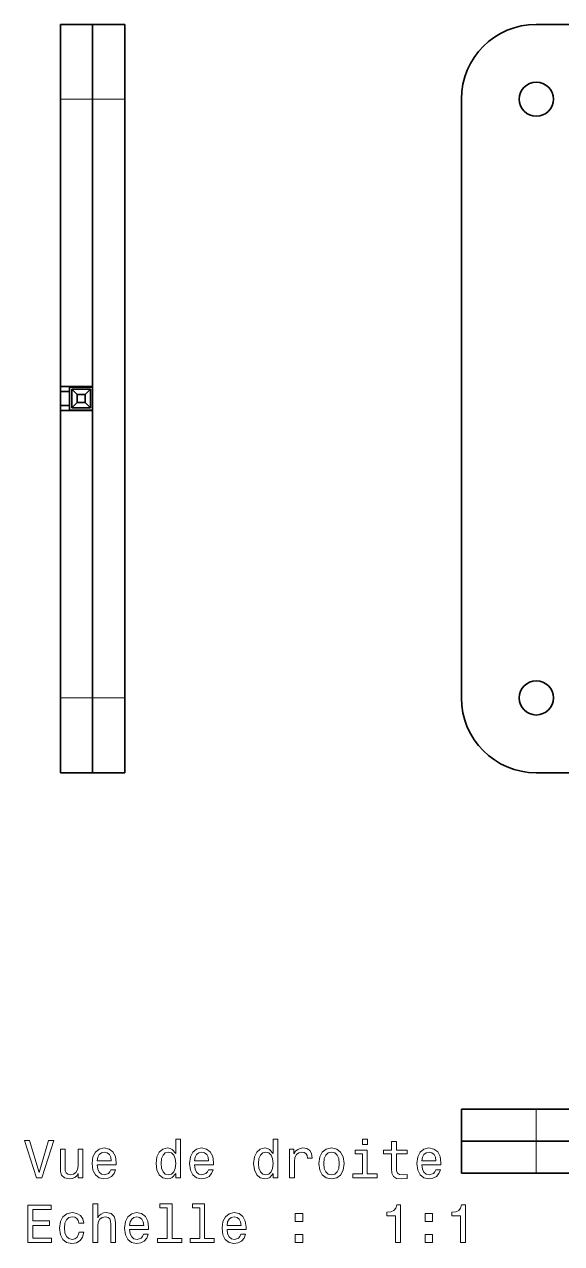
# Model space of a CAD drawing. Extents: x 342 to 941, y 168 to 756.
# Drawn here: x 518.6 to 568.9, y 341.5 to 455.5 of the extents above; entities that cross this region are included whole.
import ezdxf

# ---------------------------------------------------------------- set-up
doc = ezdxf.new("R2010")
doc.units = 0

msp = doc.modelspace()

# ---------------------------------------------------------------- linework, layer by layer
at = {"color": 7, "lineweight": 35, "ltscale": 0.075}
for p, q in [((525.03, 455.5), (522.03, 455.5)), ((525.03, 455.5), (528.03, 455.5)), ((525.03, 421.62), (522.03, 421.62)), ((525.03, 419.38), (522.03, 419.38)), ((525.03, 385.5), (522.03, 385.5)), ((525.03, 385.5), (528.03, 385.5)), ((559.5, 351.03), (559.5, 354.03)), ((559.5, 351.03), (559.5, 348.03))]:
    msp.add_line(p, q, dxfattribs=at)
at = {"color": 7, "lineweight": 35, "ltscale": 0.175}
for p, q in [((522.03, 455.5), (522.03, 448.5)), ((525.03, 455.5), (525.03, 448.5)), ((525.03, 448.5), (525.03, 455.5)), ((528.03, 448.5), (528.03, 455.5)), ((522.03, 392.5), (522.03, 385.5)), ((525.03, 392.5), (525.03, 385.5)), ((525.03, 385.5), (525.03, 392.5)), ((528.03, 385.5), (528.03, 392.5)), ((566.5, 354.03), (559.5, 354.03)), ((559.5, 351.03), (566.5, 351.03)), ((566.5, 351.03), (559.5, 351.03)), ((559.5, 348.03), (566.5, 348.03))]:
    msp.add_line(p, q, dxfattribs=at)
at = {"color": 7, "lineweight": 35}
for p, q in [((622.5, 455.5), (566.5, 455.5)), ((522.03, 421.62), (522.03, 448.5)), ((525.03, 421.62), (525.03, 448.5)), ((525.03, 448.5), (525.03, 392.5)), ((528.03, 448.5), (528.03, 392.5)), ((559.5, 392.5), (559.5, 448.5)), ((559.5, 448.5), (559.5, 392.5)), ((522.03, 392.5), (522.03, 419.38)), ((525.03, 392.5), (525.03, 419.38)), ((566.5, 385.5), (622.5, 385.5)), ((622.5, 354.03), (566.5, 354.03)), ((622.5, 351.03), (566.5, 351.03)), ((622.5, 351.03), (566.5, 351.03)), ((622.5, 348.03), (566.5, 348.03))]:
    msp.add_line(p, q, dxfattribs=at)
at = {"color": 7, "lineweight": 13, "ltscale": 0.075}
for p, q in [((525.03, 448.5), (522.03, 448.5)), ((525.03, 448.5), (528.03, 448.5)), ((525.03, 392.5), (522.03, 392.5)), ((525.03, 392.5), (528.03, 392.5)), ((566.5, 351.03), (566.5, 354.03)), ((566.5, 351.03), (566.5, 348.03))]:
    msp.add_line(p, q, dxfattribs=at)
at = {"color": 7, "lineweight": 35, "ltscale": 0.011875}
for p, q in [((522.03, 421.62), (522.03, 421.15)), ((522.03, 419.38), (522.03, 419.85))]:
    msp.add_line(p, q, dxfattribs=at)
at = {"color": 7, "lineweight": 35, "ltscale": 0.0325}
msp.add_line((522.03, 421.15), (522.03, 419.85), dxfattribs=at)
at = {"color": 7, "lineweight": 35, "ltscale": 0.021249}
for p, q in [((522.88, 421.15), (522.03, 421.15)), ((522.88, 419.85), (522.03, 419.85))]:
    msp.add_line(p, q, dxfattribs=at)
at = {"color": 7, "lineweight": 35, "ltscale": 0.053751}
for p, q in [((522.88, 421.57), (522.88, 419.42)), ((525.03, 421.57), (522.88, 421.57)), ((525.03, 419.42), (525.03, 421.57)), ((522.88, 419.42), (525.03, 419.42))]:
    msp.add_line(p, q, dxfattribs=at)
at = {"color": 7, "lineweight": 35, "ltscale": 0.04375}
for p, q in [((523.08, 421.38), (524.83, 421.38)), ((523.08, 419.62), (523.08, 421.38)), ((524.83, 421.38), (524.83, 419.62)), ((524.83, 419.62), (523.08, 419.62))]:
    msp.add_line(p, q, dxfattribs=at)
at = {"color": 7, "lineweight": 35, "ltscale": 0.017678}
for p, q in [((523.08, 421.38), (523.58, 420.88)), ((524.83, 421.38), (524.33, 420.88)), ((523.08, 419.62), (523.58, 420.12)), ((524.83, 419.62), (524.33, 420.12))]:
    msp.add_line(p, q, dxfattribs=at)
at = {"color": 7, "lineweight": 35, "ltscale": 0.01875}
for p, q in [((523.58, 420.88), (524.33, 420.88)), ((523.58, 420.12), (523.58, 420.88)), ((524.33, 420.88), (524.33, 420.12)), ((524.33, 420.12), (523.58, 420.12))]:
    msp.add_line(p, q, dxfattribs=at)
at = {"color": 7, "lineweight": 35, "ltscale": 0.00125}
for p, q in [((525.03, 421.62), (525.03, 421.57)), ((525.03, 419.38), (525.03, 419.42))]:
    msp.add_line(p, q, dxfattribs=at)
at = {"color": 7, "lineweight": 13}
for points in [[(520.91, 351.1), (520.03, 348.12), (519.13, 351.1), (518.65, 351.1), (519.78, 347.6), (520.28, 347.6), (521.39, 351.1)], [(524.11, 350.3), (523.67, 350.3), (523.67, 348.74), (523.62, 348.38), (523.47, 348.12), (523.24, 347.95), (522.95, 347.9), (522.71, 347.94), (522.56, 348.07), (522.47, 348.27), (522.45, 348.56), (522.45, 350.3), (522.01, 350.3), (522.01, 348.52), (522.02, 348.17), (522.12, 347.87), (522.41, 347.6), (522.88, 347.5), (523.13, 347.54), (523.35, 347.63), (523.54, 347.78), (523.69, 348.01), (523.69, 347.6), (524.11, 347.6)], [(525.45, 348.82), (527.22, 348.82), (527.23, 349.03), (527.15, 349.61), (526.93, 350.04), (526.57, 350.3), (526.1, 350.4), (525.64, 350.3), (525.29, 350.02), (525.06, 349.56), (524.98, 348.95), (525.06, 348.33), (525.29, 347.88), (525.63, 347.6), (526.09, 347.5), (526.48, 347.57), (526.8, 347.74), (527.04, 348.01), (527.18, 348.37), (526.74, 348.37), (526.65, 348.17), (526.52, 348.02), (526.14, 347.9), (525.86, 347.95), (525.64, 348.13), (525.5, 348.42), (525.45, 348.81)], [(532.8, 348.01), (532.8, 347.6), (533.24, 347.6), (533.24, 351.22), (532.8, 351.22), (532.8, 349.89), (532.46, 350.27), (532.26, 350.36), (532.02, 350.4), (531.59, 350.3), (531.26, 350.02), (531.04, 349.56), (530.96, 348.95), (531.04, 348.34), (531.26, 347.88), (531.59, 347.6), (532.02, 347.5), (532.26, 347.54), (532.47, 347.63)], [(534.56, 348.82), (536.33, 348.82), (536.34, 349.03), (536.26, 349.61), (536.03, 350.04), (535.68, 350.3), (535.21, 350.4), (534.75, 350.3), (534.4, 350.02), (534.17, 349.56), (534.09, 348.95), (534.17, 348.33), (534.39, 347.88), (534.74, 347.6), (535.2, 347.5), (535.59, 347.57), (535.91, 347.74), (536.15, 348.01), (536.29, 348.37), (535.85, 348.37), (535.76, 348.17), (535.62, 348.02), (535.25, 347.9), (534.96, 347.95), (534.75, 348.13), (534.61, 348.42), (534.56, 348.81)], [(541.9, 348.01), (541.9, 347.6), (542.35, 347.6), (542.35, 351.22), (541.91, 351.22), (541.91, 349.89), (541.57, 350.27), (541.36, 350.36), (541.13, 350.4), (540.7, 350.3), (540.37, 350.02), (540.15, 349.56), (540.07, 348.95), (540.15, 348.34), (540.37, 347.88), (540.7, 347.6), (541.13, 347.5), (541.36, 347.54), (541.58, 347.63)], [(543.44, 347.6), (543.89, 347.6), (543.89, 349.14), (543.93, 349.52), (544.07, 349.79), (544.29, 349.95), (544.59, 350), (544.81, 349.97), (544.97, 349.87), (545.08, 349.69), (545.11, 349.46), (545.56, 349.46), (545.5, 349.87), (545.33, 350.16), (545.06, 350.34), (544.68, 350.4), (544.42, 350.36), (544.2, 350.26), (544, 350.09), (543.85, 349.86), (543.85, 350.3), (543.44, 350.3)], [(546.18, 348.95), (546.26, 348.33), (546.49, 347.88), (546.86, 347.6), (547.36, 347.5), (547.84, 347.6), (548.21, 347.87), (548.44, 348.33), (548.53, 348.95), (548.44, 349.56), (548.21, 350.02), (547.84, 350.3), (547.36, 350.4), (546.86, 350.3), (546.49, 350.02), (546.26, 349.56)], [(550.7, 347.97), (550.7, 350.21), (549.56, 350.21), (549.56, 349.84), (550.26, 349.84), (550.26, 347.97), (549.35, 347.97), (549.35, 347.6), (551.62, 347.6), (551.62, 347.97)], [(550.72, 351.22), (550.25, 351.22), (550.25, 350.71), (550.72, 350.71)], [(552.98, 349.84), (552.98, 348.48), (553.01, 348.04), (553.15, 347.74), (553.43, 347.56), (553.91, 347.5), (554.44, 347.53), (554.44, 347.91), (554.05, 347.88), (553.7, 347.92), (553.52, 348.05), (553.44, 348.26), (553.42, 348.55), (553.42, 349.84), (554.44, 349.84), (554.44, 350.21), (553.42, 350.21), (553.42, 351.01), (552.98, 351.01), (552.98, 350.21), (552.21, 350.21), (552.21, 349.84)], [(555.81, 348.82), (557.58, 348.82), (557.59, 349.03), (557.51, 349.61), (557.29, 350.04), (556.93, 350.3), (556.46, 350.4), (556, 350.3), (555.65, 350.02), (555.42, 349.56), (555.34, 348.95), (555.42, 348.33), (555.65, 347.88), (555.99, 347.6), (556.45, 347.5), (556.84, 347.57), (557.16, 347.74), (557.4, 348.01), (557.54, 348.37), (557.1, 348.37), (557.01, 348.17), (556.88, 348.02), (556.5, 347.9), (556.22, 347.95), (556, 348.13), (555.86, 348.42), (555.81, 348.81)], [(525.45, 349.19), (525.5, 349.54), (525.64, 349.8), (525.85, 349.96), (526.12, 350.01), (526.39, 349.96), (526.59, 349.8), (526.72, 349.54), (526.76, 349.19)], [(532.09, 350), (532.39, 349.93), (532.61, 349.73), (532.74, 349.41), (532.79, 348.95), (532.74, 348.49), (532.61, 348.17), (532.39, 347.96), (532.09, 347.9), (531.82, 347.96), (531.61, 348.17), (531.46, 348.5), (531.42, 348.95), (531.46, 349.4), (531.61, 349.73), (531.82, 349.93)], [(534.56, 349.19), (534.61, 349.54), (534.75, 349.8), (534.95, 349.96), (535.23, 350.01), (535.49, 349.96), (535.7, 349.8), (535.83, 349.54), (535.87, 349.19)], [(541.2, 350), (541.5, 349.93), (541.72, 349.73), (541.85, 349.41), (541.9, 348.95), (541.85, 348.49), (541.72, 348.17), (541.5, 347.96), (541.2, 347.9), (540.93, 347.96), (540.71, 348.17), (540.57, 348.5), (540.53, 348.95), (540.57, 349.4), (540.71, 349.73), (540.93, 349.93)], [(546.63, 348.95), (546.68, 349.41), (546.82, 349.73), (547.05, 349.94), (547.36, 350.01), (547.66, 349.94), (547.88, 349.74), (548.03, 349.41), (548.08, 348.95), (548.03, 348.49), (547.88, 348.16), (547.66, 347.96), (547.36, 347.89), (547.05, 347.96), (546.82, 348.16), (546.68, 348.49)], [(555.81, 349.19), (555.86, 349.54), (556, 349.8), (556.21, 349.96), (556.48, 350.01), (556.75, 349.96), (556.95, 349.8), (557.08, 349.54), (557.12, 349.19)], [(518.97, 341.55), (521.19, 341.55), (521.19, 341.97), (519.44, 341.97), (519.44, 343.16), (521, 343.16), (521, 343.58), (519.44, 343.58), (519.44, 344.63), (521.15, 344.63), (521.15, 345.05), (518.97, 345.05)], [(525.06, 341.55), (525.5, 341.55), (525.5, 343.11), (525.55, 343.47), (525.69, 343.73), (525.92, 343.89), (526.22, 343.96), (526.47, 343.9), (526.62, 343.77), (526.69, 343.54), (526.72, 343.24), (526.72, 341.55), (527.16, 341.55), (527.16, 343.33), (527.14, 343.69), (527.05, 343.99), (526.75, 344.26), (526.29, 344.35), (526.04, 344.32), (525.82, 344.22), (525.64, 344.07), (525.5, 343.86), (525.5, 345.17), (525.06, 345.17)], [(532.01, 344.8), (532.01, 341.92), (531.1, 341.92), (531.1, 341.55), (533.37, 341.55), (533.37, 341.92), (532.46, 341.92), (532.46, 345.17), (531.32, 345.17), (531.32, 344.8)], [(535.05, 344.8), (535.05, 341.92), (534.14, 341.92), (534.14, 341.55), (536.4, 341.55), (536.4, 341.92), (535.49, 341.92), (535.49, 345.17), (534.35, 345.17), (534.35, 344.8)], [(553.34, 341.55), (553.8, 341.55), (553.8, 345.07), (553.45, 345.07), (553.36, 344.77), (553.18, 344.56), (552.9, 344.44), (552.52, 344.4), (552.52, 344.04), (553.34, 344.04)], [(559.41, 341.55), (559.87, 341.55), (559.87, 345.07), (559.52, 345.07), (559.43, 344.77), (559.25, 344.56), (558.97, 344.44), (558.59, 344.4), (558.59, 344.04), (559.41, 344.04)], [(523.75, 343.36), (524.19, 343.36), (524.1, 343.76), (523.88, 344.08), (523.54, 344.28), (523.1, 344.35), (522.62, 344.25), (522.25, 343.97), (522.02, 343.51), (521.94, 342.9), (522.01, 342.29), (522.24, 341.83), (522.6, 341.55), (523.09, 341.45), (523.52, 341.53), (523.86, 341.74), (524.09, 342.07), (524.19, 342.52), (523.77, 342.52), (523.69, 342.24), (523.55, 342.02), (523.35, 341.89), (523.1, 341.85), (522.79, 341.92), (522.57, 342.12), (522.44, 342.45), (522.39, 342.91), (522.44, 343.36), (522.58, 343.69), (522.8, 343.89), (523.1, 343.97), (523.36, 343.92), (523.56, 343.8), (523.69, 343.61)], [(528.48, 342.77), (530.26, 342.77), (530.26, 342.98), (530.18, 343.56), (529.96, 344), (529.61, 344.26), (529.14, 344.35), (528.68, 344.25), (528.33, 343.97), (528.1, 343.51), (528.02, 342.91), (528.1, 342.29), (528.32, 341.83), (528.67, 341.55), (529.12, 341.45), (529.52, 341.52), (529.84, 341.69), (530.08, 341.96), (530.21, 342.33), (529.77, 342.33), (529.68, 342.12), (529.55, 341.97), (529.18, 341.85), (528.89, 341.91), (528.68, 342.08), (528.53, 342.37), (528.48, 342.76)], [(528.48, 343.15), (528.54, 343.5), (528.68, 343.75), (528.88, 343.91), (529.15, 343.97), (529.42, 343.91), (529.63, 343.75), (529.75, 343.5), (529.8, 343.15)], [(537.59, 342.77), (539.37, 342.77), (539.37, 342.98), (539.29, 343.56), (539.07, 344), (538.72, 344.26), (538.25, 344.35), (537.79, 344.25), (537.44, 343.97), (537.21, 343.51), (537.13, 342.91), (537.2, 342.29), (537.43, 341.83), (537.78, 341.55), (538.23, 341.45), (538.63, 341.52), (538.95, 341.69), (539.19, 341.96), (539.32, 342.33), (538.88, 342.33), (538.79, 342.12), (538.66, 341.97), (538.29, 341.85), (538, 341.91), (537.78, 342.08), (537.64, 342.37), (537.59, 342.76)], [(537.59, 343.15), (537.65, 343.5), (537.78, 343.75), (537.99, 343.91), (538.26, 343.97), (538.53, 343.91), (538.74, 343.75), (538.86, 343.5), (538.91, 343.15)], [(543.97, 343.51), (544.67, 343.51), (544.67, 344.26), (543.97, 344.26)], [(556.12, 343.51), (556.81, 343.51), (556.81, 344.26), (556.12, 344.26)], [(543.97, 341.55), (544.67, 341.55), (544.67, 342.3), (543.97, 342.3)], [(556.12, 341.55), (556.81, 341.55), (556.81, 342.3), (556.12, 342.3)]]:
    msp.add_lwpolyline(points, close=True, dxfattribs=at)
at = {"color": 7, "lineweight": 35}
for centre in [(566.5, 448.5), (566.5, 392.5)]:
    msp.add_circle(centre, 1.6, dxfattribs=at)
for centre, start, end in [((566.5, 448.5), 90, 180), ((566.5, 448.5), 90, 180), ((566.5, 392.5), 180, 270)]:
    msp.add_arc(centre, 7, start, end, dxfattribs=at)

doc.saveas('drawing.dxf')
